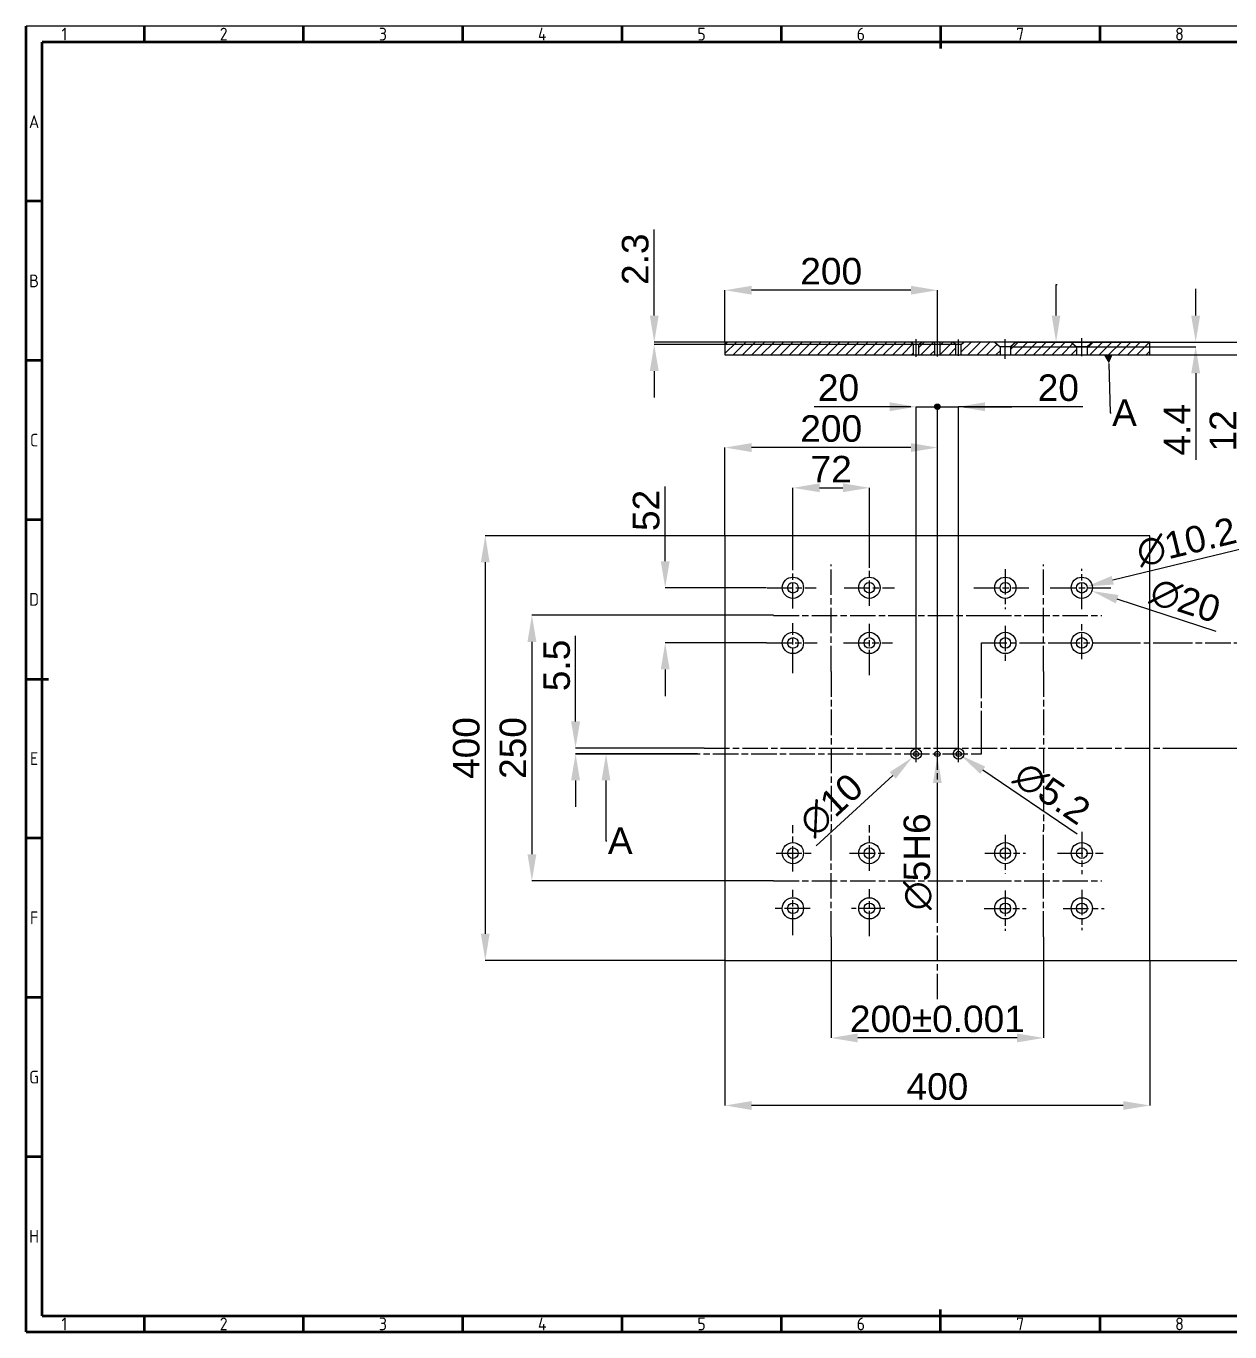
# Model space of a CAD drawing. Header units: millimetres. Extents: x 4633 to 6355, y 330 to 1560.
# Drawn here: x 4633 to 5766, y 330 to 1560 of the extents above; entities that cross this region are included whole.
import ezdxf
from ezdxf import colors
from ezdxf.entities.mleader import LeaderData, LeaderLine
from ezdxf.math import Vec2, Vec3

# ---------------------------------------------------------------- set-up
doc = ezdxf.new("R2010")
doc.units = ezdxf.units.MM
doc.header["$MEASUREMENT"] = 0
doc.linetypes.add('ACAD_ISO02W100', pattern=[15, 12, -3])
doc.linetypes.add('ACAD_ISO08W100', pattern=[36, 24, -3, 6, -3])
doc.layers.get('Defpoints').update_dxf_attribs({"linetype": 'ACAD_ISO02W100'})
doc.layers.add('Crta_05', color=1, linetype='Continuous', lineweight=50)
for name, color, linetype in [('Layer1', 1, 'ACAD_ISO08W100'), ('Layer2', 4, 'Continuous'), ('Layer3', 5, 'Continuous'), ('RAHM2', 1, 'Continuous')]:
    doc.layers.add(name, color=color, linetype=linetype)
doc.styles.add('oznake', font='geniso.shx', dxfattribs={"height": 4})
doc.styles.get("Standard").update_dxf_attribs({"font": 'arial.ttf'})
doc.dimstyles.get("Standard").update_dxf_attribs({"dimscale": 5, "dimtxt": 5, "dimasz": 5, "dimexe": 0, "dimexo": 0, "dimgap": 1, "dimtad": 1, "dimdec": 4, "dimzin": 12, "dimdsep": 46, "dimtxsty": 'Standard', "dimcen": 0.09, "dimadec": 0, "dimazin": 0, "dimtfac": 1, "dimtdec": 4, "dimtofl": 0, "dimtmove": 0, "dimatfit": 3, "dimfxl": 1, "dimtolj": 1, "dimtzin": 0, "dimarcsym": 0})

# ---------------------------------------------------------------- blocks, each defined once
blk = doc.blocks.new('*U2')
for centre, radius in [((-36, 26), 10), ((-36, 26), 5), ((36, 26), 10), ((36, 26), 5), ((-36, -26), 10), ((-36, -26), 5), ((36, -26), 10), ((36, -26), 5)]:
    blk.add_circle(centre, radius)
blk = doc.blocks.new('*U3')
at = {"color": 0, "linetype": 'ByBlock', "lineweight": -2, "transparency": 16777216}
for p in [(0, 0), (200, 0), (0, -250), (200, -250)]:
    blk.add_blockref('*U2', p, dxfattribs=at)
blk = doc.blocks.new('*U4')
at = {"layer": 'Layer1'}
for p, q in [((-0.4, -50.4), (-0.4, 50.4)), ((-54.6, 2.4), (54.6, 2.4))]:
    blk.add_line(p, q, dxfattribs=at)
blk = doc.blocks.new('*U5')
at = {"color": 0, "linetype": 'ByBlock', "lineweight": -2, "transparency": 16777216}
for p in [(0, 0), (200, 0), (0, -250), (200, -250)]:
    blk.add_blockref('*U4', p, dxfattribs=at)
blk = doc.blocks.new('*D6')
at = {"layer": 'Defpoints', "color": 0, "transparency": 16777216}
for p in [(5290.9, 1080), (5065.2, 680), (5290.9, 680)]:
    blk.add_point(p, dxfattribs=at)
at = {"layer": 'Layer2', "color": 0, "lineweight": -2, "transparency": 16777216}
for p, q in [((5234.3, 1080), (5065.2, 1080)), ((5290.6, 1080), (5234.9, 1080)), ((5065.2, 1055), (5065.2, 705)), ((5290.6, 680), (5065.2, 680))]:
    blk.add_line(p, q, dxfattribs=at)
at = {"layer": 'Layer2', "color": 0, "transparency": 16777216}
for points in [[(5061, 1055), (5069.3, 1055), (5065.2, 1080)], [(5061, 705), (5069.3, 705), (5065.2, 680)]]:
    blk.add_solid(points, dxfattribs=at)
at = {"layer": 'Layer2', "color": 0, "transparency": 16777216, "insert": (5047.4, 880), "char_height": 25, "attachment_point": 5, "rotation": 90}
blk.add_mtext('\\A1;400', dxfattribs=at)
blk = doc.blocks.new('*D7')
at = {"layer": 'Defpoints', "color": 0, "transparency": 16777216}
for p in [(5336.6, 1005), (5109.1, 755), (5336.6, 755)]:
    blk.add_point(p, dxfattribs=at)
at = {"layer": 'Layer2', "color": 0, "lineweight": -2, "transparency": 16777216}
for p, q in [((5336.6, 1005), (5109.1, 1005)), ((5109.1, 980), (5109.1, 780)), ((5336.6, 755), (5109.1, 755))]:
    blk.add_line(p, q, dxfattribs=at)
at = {"layer": 'Layer2', "color": 0, "transparency": 16777216}
for points in [[(5104.9, 980), (5113.3, 980), (5109.1, 1005)], [(5104.9, 780), (5113.3, 780), (5109.1, 755)]]:
    blk.add_solid(points, dxfattribs=at)
at = {"layer": 'Layer2', "color": 0, "transparency": 16777216, "insert": (5091.3, 880), "char_height": 25, "attachment_point": 5, "rotation": 90}
blk.add_mtext('\\A1;250', dxfattribs=at)
blk = doc.blocks.new('*D8')
at = {"layer": 'Defpoints', "color": 0, "transparency": 16777216}
for p in [(5290.9, 680), (5690.9, 680), (5290.9, 543.3)]:
    blk.add_point(p, dxfattribs=at)
at = {"layer": 'Layer2', "color": 0, "lineweight": -2, "transparency": 16777216}
for p, q in [((5290.9, 680), (5290.9, 543.3)), ((5690.9, 680), (5690.9, 543.3)), ((5665.9, 543.3), (5315.9, 543.3))]:
    blk.add_line(p, q, dxfattribs=at)
at = {"layer": 'Layer2', "color": 0, "transparency": 16777216}
for points in [[(5315.9, 547.4), (5315.9, 539.1), (5290.9, 543.3)], [(5665.9, 547.4), (5665.9, 539.1), (5690.9, 543.3)]]:
    blk.add_solid(points, dxfattribs=at)
at = {"layer": 'Layer2', "color": 0, "transparency": 16777216, "insert": (5490.9, 561), "char_height": 25, "attachment_point": 5}
blk.add_mtext('\\A1;400', dxfattribs=at)
blk = doc.blocks.new('*D9')
at = {"layer": 'Defpoints', "color": 0, "transparency": 16777216}
for p in [(5390.9, 702.2), (5590.9, 702.2), (5390.9, 606.9)]:
    blk.add_point(p, dxfattribs=at)
at = {"layer": 'Layer2', "color": 0, "lineweight": -2, "transparency": 16777216}
for p, q in [((5390.9, 702.2), (5390.9, 606.9)), ((5590.9, 702.2), (5590.9, 606.9)), ((5565.9, 606.9), (5415.9, 606.9))]:
    blk.add_line(p, q, dxfattribs=at)
at = {"layer": 'Layer2', "color": 0, "transparency": 16777216}
for points in [[(5415.9, 611.1), (5415.9, 602.7), (5390.9, 606.9)], [(5565.9, 611.1), (5565.9, 602.7), (5590.9, 606.9)]]:
    blk.add_solid(points, dxfattribs=at)
at = {"layer": 'Layer2', "color": 0, "transparency": 16777216, "insert": (5490.9, 624.7), "char_height": 25, "attachment_point": 5}
blk.add_mtext('\\A1;200%%P0.001', dxfattribs=at)
blk = doc.blocks.new('*D10')
at = {"layer": 'Defpoints', "color": 0, "transparency": 16777216}
for p in [(5426.9, 1125.1), (5354.9, 1053.4), (5426.9, 1053.8)]:
    blk.add_point(p, dxfattribs=at)
at = {"layer": 'Layer2', "color": 0, "lineweight": -2, "transparency": 16777216}
for p, q in [((5354.9, 1053.4), (5354.9, 1125.1)), ((5379.9, 1125.1), (5401.9, 1125.1)), ((5426.9, 1053.8), (5426.9, 1125.1))]:
    blk.add_line(p, q, dxfattribs=at)
at = {"layer": 'Layer2', "color": 0, "transparency": 16777216}
for points in [[(5379.9, 1129.3), (5379.9, 1121), (5354.9, 1125.1)], [(5401.9, 1129.3), (5401.9, 1121), (5426.9, 1125.1)]]:
    blk.add_solid(points, dxfattribs=at)
at = {"layer": 'Layer2', "color": 0, "transparency": 16777216, "insert": (5390.9, 1142.7), "char_height": 25, "attachment_point": 5}
blk.add_mtext('\\A1;72', dxfattribs=at)
blk = doc.blocks.new('*D11')
at = {"layer": 'Defpoints', "color": 0, "transparency": 16777216}
for p in [(5234.6, 1031), (5330, 1031), (5330, 979)]:
    blk.add_point(p, dxfattribs=at)
at = {"layer": 'Layer2', "color": 0, "lineweight": -2, "transparency": 16777216}
for p, q in [((5234.6, 1056), (5234.6, 1126.5)), ((5330, 1031), (5234.6, 1031)), ((5330, 979), (5234.6, 979)), ((5234.6, 954), (5234.6, 929))]:
    blk.add_line(p, q, dxfattribs=at)
at = {"layer": 'Layer2', "color": 0, "transparency": 16777216}
for points in [[(5230.4, 1056), (5238.8, 1056), (5234.6, 1031)], [(5230.4, 954), (5238.8, 954), (5234.6, 979)]]:
    blk.add_solid(points, dxfattribs=at)
at = {"layer": 'Layer2', "color": 0, "transparency": 16777216, "insert": (5216.8, 1103.8), "char_height": 25, "attachment_point": 5, "rotation": 90}
blk.add_mtext('\\A1;52', dxfattribs=at)
blk = doc.blocks.new('*D12')
at = {"layer": 'Defpoints', "color": 0, "transparency": 16777216}
for p in [(5690.9, 1262.4), (5690.9, 1250.4), (5777.3, 1250.4)]:
    blk.add_point(p, dxfattribs=at)
at = {"layer": 'Layer2', "color": 0, "lineweight": -2, "transparency": 16777216}
for p, q in [((5777.3, 1287.4), (5777.3, 1312.4)), ((5690.9, 1262.4), (5777.3, 1262.4)), ((5690.9, 1250.4), (5777.3, 1250.4)), ((5777.3, 1225.4), (5777.3, 1157.2))]:
    blk.add_line(p, q, dxfattribs=at)
at = {"layer": 'Layer2', "color": 0, "transparency": 16777216}
for points in [[(5773.1, 1287.4), (5781.5, 1287.4), (5777.3, 1262.4)], [(5773.1, 1225.4), (5781.5, 1225.4), (5777.3, 1250.4)]]:
    blk.add_solid(points, dxfattribs=at)
at = {"layer": 'Layer2', "color": 0, "transparency": 16777216, "insert": (5759.8, 1178.8), "char_height": 25, "attachment_point": 5, "rotation": 90}
blk.add_mtext('\\A1;12', dxfattribs=at)
blk = doc.blocks.new('*D13')
at = {"layer": 'Defpoints', "color": 0, "transparency": 16777216}
for p in [(5224.3, 1260.1), (5505.9, 1262.4), (5508.4, 1260.1)]:
    blk.add_point(p, dxfattribs=at)
at = {"layer": 'Layer2', "color": 0, "lineweight": -2, "transparency": 16777216}
for p, q in [((5224.3, 1287.4), (5224.3, 1368.4)), ((5505.9, 1262.4), (5224.3, 1262.4)), ((5508.4, 1260.1), (5224.3, 1260.1)), ((5224.3, 1235.1), (5224.3, 1210.1))]:
    blk.add_line(p, q, dxfattribs=at)
at = {"layer": 'Layer2', "color": 0, "transparency": 16777216}
for points in [[(5220.1, 1287.4), (5228.5, 1287.4), (5224.3, 1262.4)], [(5220.1, 1235.1), (5228.5, 1235.1), (5224.3, 1260.1)]]:
    blk.add_solid(points, dxfattribs=at)
at = {"layer": 'Layer2', "color": 0, "transparency": 16777216, "insert": (5206.5, 1340.4), "char_height": 25, "attachment_point": 5, "rotation": 90}
blk.add_mtext('\\A1;2.3', dxfattribs=at)
blk = doc.blocks.new('*D14')
at = {"layer": 'Defpoints', "color": 0, "transparency": 16777216}
for p in [(5617.4, 1034.1), (5636.4, 1027.9)]:
    blk.add_point(p, dxfattribs=at)
at = {"layer": 'Layer2', "color": 0, "lineweight": -2, "transparency": 16777216}
for p, q in [((5626.4, 1031), (5627.3, 1031)), ((5626.9, 1030.5), (5626.9, 1031.4)), ((5753.3, 989.8), (5660.2, 1020.1))]:
    blk.add_line(p, q, dxfattribs=at)
at = {"layer": 'Layer2', "color": 0, "transparency": 16777216}
blk.add_solid([(5661.4, 1024.1), (5658.9, 1016.2), (5636.4, 1027.9)], dxfattribs=at)
at = {"layer": 'Layer2', "color": 0, "transparency": 16777216, "insert": (5724.3, 1018.7), "char_height": 25, "attachment_point": 5, "rotation": 341.9543}
blk.add_mtext('\\A1;∅20', dxfattribs=at)
blk = doc.blocks.new('*D15')
at = {"layer": 'Defpoints', "color": 0, "transparency": 16777216}
for p in [(5622, 1029.8), (5631.7, 1032.2)]:
    blk.add_point(p, dxfattribs=at)
at = {"layer": 'Layer2', "color": 0, "lineweight": -2, "transparency": 16777216}
for p, q in [((5779.3, 1067.9), (5656, 1038)), ((5626.4, 1031), (5627.3, 1031)), ((5626.9, 1030.5), (5626.9, 1031.4))]:
    blk.add_line(p, q, dxfattribs=at)
at = {"layer": 'Layer2', "color": 0, "transparency": 16777216}
blk.add_solid([(5655, 1042.1), (5657, 1034), (5631.7, 1032.2)], dxfattribs=at)
at = {"layer": 'Layer2', "color": 0, "transparency": 16777216, "insert": (5725.5, 1073.9), "char_height": 25, "attachment_point": 5, "rotation": 13.6162}
blk.add_mtext('\\A1;∅10.2', dxfattribs=at)
blk = doc.blocks.new('*D16')
at = {"layer": 'Defpoints', "color": 0, "transparency": 16777216}
for p in [(5508.8, 875.9), (5512.9, 873.1)]:
    blk.add_point(p, dxfattribs=at)
at = {"layer": 'Layer2', "color": 0, "lineweight": -2, "transparency": 16777216}
for p, q in [((5510.4, 874.5), (5511.3, 874.5)), ((5510.9, 874), (5510.9, 874.9)), ((5622.6, 798.8), (5533.6, 859.1))]:
    blk.add_line(p, q, dxfattribs=at)
at = {"layer": 'Layer2', "color": 0, "transparency": 16777216}
blk.add_solid([(5536, 862.5), (5531.3, 855.6), (5512.9, 873.1)], dxfattribs=at)
at = {"layer": 'Layer2', "color": 0, "transparency": 16777216, "insert": (5598.8, 837.2), "char_height": 25, "attachment_point": 5, "rotation": 325.9138}
blk.add_mtext('\\A1;∅5.2', dxfattribs=at)
blk = doc.blocks.new('*D17')
at = {"layer": 'Defpoints', "color": 0, "transparency": 16777216}
for p in [(5474.6, 877.9), (5467.2, 871.1)]:
    blk.add_point(p, dxfattribs=at)
at = {"layer": 'Layer2', "color": 0, "lineweight": -2, "transparency": 16777216}
for p, q in [((5470.4, 874.5), (5471.3, 874.5)), ((5470.9, 874), (5470.9, 874.9)), ((5376.6, 788), (5448.8, 854.2))]:
    blk.add_line(p, q, dxfattribs=at)
at = {"layer": 'Layer2', "color": 0, "transparency": 16777216}
blk.add_solid([(5446, 857.3), (5451.6, 851.1), (5467.2, 871.1)], dxfattribs=at)
at = {"layer": 'Layer2', "color": 0, "transparency": 16777216, "insert": (5391, 826.2), "char_height": 25, "attachment_point": 5, "rotation": 42.5412}
blk.add_mtext('\\A1;∅10', dxfattribs=at)
blk = doc.blocks.new('*D18')
at = {"layer": 'Defpoints', "color": 0, "transparency": 16777216}
for p in [(5490.9, 877), (5490.9, 872)]:
    blk.add_point(p, dxfattribs=at)
at = {"layer": 'Layer2', "color": 0, "lineweight": -2, "transparency": 16777216}
for p, q in [((5490.4, 874.5), (5491.3, 874.5)), ((5490.9, 874), (5490.9, 874.9)), ((5490.9, 723.8), (5490.9, 847))]:
    blk.add_line(p, q, dxfattribs=at)
at = {"layer": 'Layer2', "color": 0, "transparency": 16777216}
blk.add_solid([(5486.7, 847), (5495, 847), (5490.9, 872)], dxfattribs=at)
at = {"layer": 'Layer2', "color": 0, "transparency": 16777216, "insert": (5472.4, 772.9), "char_height": 25, "attachment_point": 5, "rotation": 90}
blk.add_mtext('\\A1;∅5H6', dxfattribs=at)
blk = doc.blocks.new('*D19')
at = {"layer": 'Defpoints', "color": 0, "transparency": 16777216}
for p in [(5290.9, 1311.2), (5290.9, 1262.4), (5490.9, 1266.2)]:
    blk.add_point(p, dxfattribs=at)
at = {"layer": 'Layer2', "color": 0, "lineweight": -2, "transparency": 16777216}
for p, q in [((5290.9, 1262.4), (5290.9, 1311.2)), ((5465.9, 1311.2), (5315.9, 1311.2)), ((5490.9, 1266.2), (5490.9, 1311.2))]:
    blk.add_line(p, q, dxfattribs=at)
at = {"layer": 'Layer2', "color": 0, "transparency": 16777216}
for points in [[(5315.9, 1315.4), (5315.9, 1307.1), (5290.9, 1311.2)], [(5465.9, 1315.4), (5465.9, 1307.1), (5490.9, 1311.2)]]:
    blk.add_solid(points, dxfattribs=at)
at = {"layer": 'Layer2', "color": 0, "transparency": 16777216, "insert": (5390.9, 1329), "char_height": 25, "attachment_point": 5}
blk.add_mtext('\\A1;200', dxfattribs=at)
blk = doc.blocks.new('*D20')
at = {"layer": 'Defpoints', "color": 0, "transparency": 16777216}
for p in [(5707.2, 880), (5690.9, 680), (5808.1, 680)]:
    blk.add_point(p, dxfattribs=at)
at = {"layer": 'Layer2', "color": 0, "lineweight": -2, "transparency": 16777216}
for p, q in [((5707.2, 880), (5808.1, 880)), ((5808.1, 855), (5808.1, 705)), ((5690.9, 680), (5808.1, 680))]:
    blk.add_line(p, q, dxfattribs=at)
at = {"layer": 'Layer2', "color": 0, "transparency": 16777216}
for points in [[(5803.9, 855), (5812.3, 855), (5808.1, 880)], [(5803.9, 705), (5812.3, 705), (5808.1, 680)]]:
    blk.add_solid(points, dxfattribs=at)
at = {"layer": 'Layer2', "color": 0, "transparency": 16777216, "insert": (5790.3, 780), "char_height": 25, "attachment_point": 5, "rotation": 90}
blk.add_mtext('\\A1;200', dxfattribs=at)
blk = doc.blocks.new('*D21')
at = {"layer": 'Defpoints', "color": 0, "transparency": 16777216}
for p in [(5559.9, 1258), (5564.9, 1262.4), (5734.1, 1262.4)]:
    blk.add_point(p, dxfattribs=at)
at = {"layer": 'Layer2', "color": 0, "lineweight": -2, "transparency": 16777216}
for p, q in [((5734.1, 1287.4), (5734.1, 1312.4)), ((5559.9, 1258), (5734.1, 1258)), ((5564.9, 1262.4), (5734.1, 1262.4)), ((5734.1, 1233), (5734.1, 1151.6))]:
    blk.add_line(p, q, dxfattribs=at)
at = {"layer": 'Layer2', "color": 0, "transparency": 16777216}
for points in [[(5729.9, 1287.4), (5738.3, 1287.4), (5734.1, 1262.4)], [(5729.9, 1233), (5738.3, 1233), (5734.1, 1258)]]:
    blk.add_solid(points, dxfattribs=at)
at = {"layer": 'Layer2', "color": 0, "transparency": 16777216, "insert": (5716.6, 1179.8), "char_height": 25, "attachment_point": 5, "rotation": 90}
blk.add_mtext('\\A1;4.4', dxfattribs=at)
blk = doc.blocks.new('*D31')
at = {"layer": 'Defpoints', "color": 0, "transparency": 16777216}
for p in [(5290.9, 1163), (5290.9, 1080), (5490.9, 1080)]:
    blk.add_point(p, dxfattribs=at)
at = {"layer": 'Layer2', "color": 0, "lineweight": -2, "transparency": 16777216}
for p, q in [((5290.9, 1080), (5290.9, 1163)), ((5465.9, 1163), (5315.9, 1163)), ((5490.9, 1080), (5490.9, 1163))]:
    blk.add_line(p, q, dxfattribs=at)
at = {"layer": 'Layer2', "color": 0, "transparency": 16777216}
for points in [[(5315.9, 1167.2), (5315.9, 1158.8), (5290.9, 1163)], [(5465.9, 1167.2), (5465.9, 1158.8), (5490.9, 1163)]]:
    blk.add_solid(points, dxfattribs=at)
at = {"layer": 'Layer2', "color": 0, "transparency": 16777216, "insert": (5390.9, 1180.8), "char_height": 25, "attachment_point": 5}
blk.add_mtext('\\A1;200', dxfattribs=at)
blk = doc.blocks.new('*D32')
at = {"layer": 'Defpoints', "color": 0, "transparency": 16777216}
for p in [(5150.2, 880), (5265, 874.5), (5271.3, 880)]:
    blk.add_point(p, dxfattribs=at)
at = {"layer": 'Layer2', "color": 0, "lineweight": -2, "transparency": 16777216}
for p, q in [((5150.2, 905), (5150.2, 985.7)), ((5271.3, 880), (5150.2, 880)), ((5265, 874.5), (5150.2, 874.5)), ((5150.2, 849.5), (5150.2, 824.5))]:
    blk.add_line(p, q, dxfattribs=at)
at = {"layer": 'Layer2', "color": 0, "transparency": 16777216}
for points in [[(5146, 905), (5154.4, 905), (5150.2, 880)], [(5146, 849.5), (5154.4, 849.5), (5150.2, 874.5)]]:
    blk.add_solid(points, dxfattribs=at)
at = {"layer": 'Layer2', "color": 0, "transparency": 16777216, "insert": (5132.5, 957.8), "char_height": 25, "attachment_point": 5, "rotation": 90}
blk.add_mtext('\\A1;5.5', dxfattribs=at)

msp = doc.modelspace()

# ---------------------------------------------------------------- hatches: boundary and pattern name
at = {"layer": 'Layer3'}
h = msp.add_hatch(dxfattribs=at)
h.set_pattern_fill('ANSI31', color=256, scale=50)
h.set_pattern_definition([(45, (319.204, 1388.7346), (-4.4194174, 4.4194174), [])])
h.paths.add_polyline_path([(5456.87321, 1250.41893), (5468.37321, 1250.41893), (5468.37321, 1254.41893), (5468.37321, 1260.11893), (5465.87321, 1262.41893), (5290.87321, 1262.41893), (5290.87321, 1250.41893)])
h.paths.add_polyline_path([(5488.37321, 1250.41893), (5488.37321, 1262.41893), (5475.87321, 1262.41893), (5473.37321, 1261.03893), (5473.37321, 1250.41893)])
h.paths.add_polyline_path([(5508.37321, 1250.41893), (5508.37321, 1261.03893), (5505.87321, 1262.41893), (5493.37321, 1262.41893), (5493.37321, 1250.41893)])
h.paths.add_polyline_path([(5515.87321, 1262.41893), (5513.37321, 1261.03893), (5513.37321, 1254.41893), (5513.37321, 1250.41893), (5524.87321, 1250.41893), (5549.87321, 1250.41893), (5549.87321, 1258.01893), (5544.87321, 1262.41893)])
h.paths.add_polyline_path([(5621.87321, 1250.41893), (5621.87321, 1258.01893), (5616.87321, 1262.41893), (5564.87321, 1262.41893), (5559.87321, 1258.01893), (5559.87321, 1250.41893)])
h.paths.add_polyline_path([(5690.87321, 1250.41893), (5690.87321, 1262.41893), (5636.87321, 1262.41893), (5631.87321, 1258.01893), (5631.87321, 1250.41893)])
h = msp.add_hatch(dxfattribs=at)
h.set_pattern_fill('ANSI31', color=256)
h.set_pattern_definition([(45, (319.20388, 1373.38328), (-0.0883883476, 0.0883883476), [])])
h.paths.add_polyline_path([(5489.36762, 1201.47357), (5490.87321, 1201.47357), (5492.3788, 1201.47357, 1)], flags=17)
h.paths.add_polyline_path([(5493.39888, 1201.47357), (5492.3788, 1201.47357, -0.4142135624), (5490.87321, 1199.96797), (5490.87321, 1198.94789, 0.4142135624)])
h.paths.add_polyline_path([(5490.87321, 1199.96797, -0.4142135624), (5489.36762, 1201.47357), (5488.34754, 1201.47357, 0.4142135624), (5490.87321, 1198.94789)])
h.paths.add_polyline_path([(5488.34754, 1201.47357), (5489.36762, 1201.47357, -1), (5492.3788, 1201.47357), (5493.39888, 1201.47357, 1)])
h.paths.add_polyline_path([(5492.3788, 1201.47357), (5490.87321, 1201.47357), (5490.87321, 1199.96797, 0.4142135624)], flags=17)
h.paths.add_polyline_path([(5490.87321, 1201.47357), (5489.36762, 1201.47357, 0.4142135624), (5490.87321, 1199.96797)], flags=17)

# ---------------------------------------------------------------- linework, layer by layer
for p, q in [((5690.87321, 1262.41893), (5290.87321, 1262.41893)), ((5290.87321, 1262.41893), (5290.87321, 1250.41893)), ((5468.37321, 1260.11893), (5465.87321, 1262.41893)), ((5468.37321, 1250.41893), (5468.37321, 1260.11893)), ((5473.37321, 1260.11893), (5468.37321, 1260.11893)), ((5473.37321, 1260.11893), (5475.87321, 1262.41893)), ((5473.37321, 1250.41893), (5473.37321, 1260.11893)), ((5488.37321, 1250.41893), (5488.37321, 1262.41893)), ((5493.37321, 1250.41893), (5493.37321, 1262.41893)), ((5508.37321, 1260.11893), (5505.87321, 1262.41893)), ((5508.37321, 1250.41893), (5508.37321, 1260.11893)), ((5513.37321, 1260.11893), (5508.37321, 1260.11893)), ((5513.37321, 1260.11893), (5515.87321, 1262.41893)), ((5513.37321, 1250.41893), (5513.37321, 1260.11893)), ((5544.87321, 1262.41893), (5549.87321, 1258.01893)), ((5549.87321, 1258.01893), (5549.87321, 1250.41893)), ((5559.87321, 1258.01893), (5549.87321, 1258.01893)), ((5564.87321, 1262.41893), (5559.87321, 1258.01893)), ((5559.87321, 1258.01893), (5559.87321, 1250.41893)), ((5616.87321, 1262.41893), (5621.87321, 1258.01893)), ((5631.87321, 1258.01893), (5621.87321, 1258.01893)), ((5621.87321, 1258.01893), (5621.87321, 1250.41893)), ((5636.87321, 1262.41893), (5631.87321, 1258.01893)), ((5631.87321, 1258.01893), (5631.87321, 1250.41893)), ((5690.87321, 1250.41893), (5690.87321, 1262.41893)), ((5290.87321, 1250.41893), (5690.87321, 1250.41893)), ((5532.32364, 951.1988), (5532.32364, 978.97898)), ((5532.32364, 978.97898), (5547.33059, 978.97898)), ((5532.32364, 874.47898), (5532.32364, 890.98032)), ((5150.21496, 874.47898), (5264.97729, 874.47898)), ((5523.13443, 874.47898), (5532.32364, 874.47898))]:
    msp.add_line(p, q)
at = {"linetype": 'ByBlock', "lineweight": -2}
msp.add_line((5650.71345, 1250.41893), (5651.71345, 1250.41893), dxfattribs=at)
msp.add_lwpolyline([(5290.87321, 679.97898), (5690.87321, 679.97898), (5690.87321, 1079.97898), (5290.87321, 1079.97898)], close=True)
for centre, radius in [((5470.87321, 874.47898), 5), ((5470.87321, 874.47898), 2.5), ((5490.87321, 874.47898), 2.5), ((5510.87321, 874.47898), 5), ((5510.87321, 874.47898), 2.5)]:
    msp.add_circle(centre, radius)
at = {"layer": 'Crta_05'}
for p, q in [((4632.8439, 330.01815), (4632.8439, 1560.01815)), ((4743.8439, 1560.01815), (4743.8439, 1545.01815)), ((4893.8439, 1560.01815), (4893.8439, 1545.01815)), ((5043.8439, 1560.01815), (5043.8439, 1545.01815)), ((5193.8439, 1560.01815), (5193.8439, 1545.01815)), ((5343.8439, 1560.01815), (5343.8439, 1545.01815)), ((5493.8439, 1560.01815), (5493.8439, 1539.01815)), ((5643.8439, 1560.01815), (5643.8439, 1545.01815)), ((4647.8439, 345.01815), (4647.8439, 1545.01815)), ((6339.8439, 1545.01815), (4647.8439, 1545.01815)), ((4647.8439, 1395.01815), (4632.8439, 1395.01815)), ((4647.8439, 1245.01815), (4632.8439, 1245.01815)), ((4647.8439, 1095.01815), (4632.8439, 1095.01815)), ((4632.8439, 945.01815), (4653.8439, 945.01815)), ((4647.8439, 795.01815), (4632.8439, 795.01815)), ((4647.8439, 645.01815), (4632.8439, 645.01815)), ((4647.8439, 495.01815), (4632.8439, 495.01815)), ((4647.8439, 345.01815), (6339.8439, 345.01815)), ((4743.8439, 345.01815), (4743.8439, 330.01815)), ((4893.8439, 345.01815), (4893.8439, 330.01815)), ((5043.8439, 345.01815), (5043.8439, 330.01815)), ((5193.8439, 345.01815), (5193.8439, 330.01815)), ((5343.8439, 345.01815), (5343.8439, 330.01815)), ((5493.8439, 330.01815), (5493.8439, 351.01815)), ((5643.8439, 345.01815), (5643.8439, 330.01815)), ((4632.8439, 330.01815), (6354.8439, 330.01815))]:
    msp.add_line(p, q, dxfattribs=at)
at = {"layer": 'Layer1'}
for p, q in [((5470.87321, 1248.61033), (5470.87321, 1265.19961)), ((5490.87321, 1248.80942), (5490.87321, 1266.21541)), ((5510.87321, 1249.30711), (5510.87321, 1264.95645)), ((5554.87321, 1246.48849), (5554.87321, 1265.21277)), ((5626.87321, 1249.06969), (5626.87321, 1266.05148)), ((5490.87321, 643.32153), (5490.87321, 1102.26245)), ((5354.87321, 1011.5175), (5354.87321, 1053.41625)), ((5426.87321, 1013.84055), (5426.87321, 1053.76869)), ((5554.87321, 1048.45872), (5554.87321, 1010.89947)), ((5626.87321, 1010.89947), (5626.87321, 1048.9032)), ((5330.55347, 1030.97898), (5376.71946, 1030.97898)), ((5403.18043, 1030.97898), (5450.47232, 1030.97898)), ((5525.35131, 1030.97898), (5577.14724, 1030.97898)), ((5596.99297, 1030.97898), (5654.27814, 1030.97898)), ((5354.87321, 950.46982), (5354.87321, 997.59174)), ((5426.87321, 948.60105), (5426.87321, 996.96141)), ((5445.90468, 1004.97898), (5536.60556, 1004.97898)), ((5626.87321, 963.78378), (5626.87321, 998.23158)), ((5554.87321, 995.12018), (5554.87321, 960.89462)), ((5329.99052, 978.97898), (5377.84547, 978.97898)), ((5402.61737, 978.97898), (5448.78336, 978.97898)), ((5532.32364, 978.97898), (5601.49696, 978.97898)), ((5601.49696, 978.97898), (5658.21912, 978.97898)), ((5658.21912, 978.97898), (5707.08187, 978.97898)), ((5707.08187, 978.97898), (5794.23385, 978.97898)), ((5390.87321, 952.23883), (5390.87321, 802.93894)), ((5532.32364, 890.98032), (5532.32364, 951.1988)), ((5590.87321, 952.23883), (5590.87321, 802.93894)), ((5207.59612, 874.47898), (5532.32364, 874.47898)), ((5271.28148, 879.97898), (5707.15595, 879.97898)), ((5470.87321, 866.61173), (5470.87321, 882.71013)), ((5490.87321, 866.61173), (5490.87321, 882.71013)), ((5510.87321, 866.61173), (5510.87321, 882.71013)), ((5354.87321, 763.69023), (5354.87321, 807.42537)), ((5426.87321, 764.39896), (5426.87321, 807.42537)), ((5626.87321, 801.05723), (5626.87321, 761.28294)), ((5554.87321, 798.15238), (5554.87321, 761.72981)), ((5339.15795, 780.97898), (5375.07878, 780.97898)), ((5408.09903, 780.97898), (5442.45797, 780.97898)), ((5535.64729, 780.97898), (5573.74686, 780.97898)), ((5603.93209, 780.97898), (5647.08574, 780.97898)), ((5445.90468, 754.97898), (5536.60556, 754.97898)), ((5354.87321, 703.79976), (5354.87321, 746.3255)), ((5426.87321, 702.73659), (5426.87321, 747.03428)), ((5554.87321, 745.64137), (5554.87321, 707.87813)), ((5626.87321, 746.53516), (5626.87321, 708.54846)), ((5371.06279, 728.97898), (5337.81937, 728.97898)), ((5441.56562, 728.97898), (5409.88396, 728.97898)), ((5535.0651, 728.97898), (5574.64128, 728.97898)), ((5609.29841, 728.97898), (5647.98017, 728.97898))]:
    msp.add_line(p, q, dxfattribs=at)
at = {"layer": 'Layer2'}
for p, q in [((5445.87321, 1201.47357), (5374.72041, 1201.47357)), ((5465.87321, 1201.47357), (5440.87321, 1201.47357)), ((5470.87321, 882.71013), (5470.87321, 1201.47357)), ((5470.87321, 1201.47357), (5490.87321, 1201.47357)), ((5490.87321, 882.71013), (5490.87321, 1201.47357)), ((5490.87321, 1201.47357), (5510.87321, 1201.47357)), ((5490.87321, 882.71013), (5490.87321, 1201.47357)), ((5510.87321, 882.71013), (5510.87321, 1201.47357)), ((5627.83984, 1201.47357), (5510.87321, 1201.47357)), ((5515.87321, 1201.47357), (5540.87321, 1201.47357)), ((5535.87321, 1201.47357), (5560.87321, 1201.47357))]:
    msp.add_line(p, q, dxfattribs=at)
at = {"layer": 'Layer2', "linetype": 'ByBlock', "lineweight": -2}
msp.add_line((5653.45034, 1195.81169), (5654.45034, 1195.81169), dxfattribs=at)
msp.add_lwpolyline([(5652.39314, 1242.26258), (5653.45034, 1195.81169), (5653.45034, 1195.81169)], dxfattribs=at)
at = {"layer": 'Layer2'}
for radius in [2.52567, 1.50559]:
    msp.add_circle((5490.87321, 1201.47357), radius, dxfattribs=at)
for points in [[(5655.88011, 1250.41893), (5652.39314, 1242.26258), (5647.54678, 1250.41893)], [(5445.87321, 1205.64023), (5445.87321, 1197.3069), (5470.87321, 1201.47357)], [(5535.87321, 1205.64023), (5535.87321, 1197.3069), (5510.87321, 1201.47357)]]:
    msp.add_solid(points, dxfattribs=at)
at = {"layer": 'RAHM2'}
msp.add_line((6354.8439, 1560.01815), (4632.8439, 1560.01815), dxfattribs=at)

# ---------------------------------------------------------------- block references
for name, p in [('*U5', (5391.25512, 1002.58888)), ('*U3', (5390.87321, 1004.97898))]:
    msp.add_blockref(name, p)

# ---------------------------------------------------------------- texts
at = {"layer": 'Layer2', "char_height": 25}
for s, insert, attachment_point in [('\\A1;20', (5397.79681, 1219.23789), 5), ('\\A1;20', (5604.76344, 1219.23789), 5), ('A', (5655.45034, 1208.31169), 1)]:
    msp.add_mtext(s, dxfattribs=dict(at, insert=insert, attachment_point=attachment_point))
at = {"layer": 'RAHM2', "char_height": 12, "attachment_point": 5, "style": 'oznake'}
for s, width, insert in [('1', 49.1380701, (4668.8439, 1552.51815)), ('2', 49.1380701, (4818.8439, 1552.51815)), ('3', 49.1380701, (4968.8439, 1552.51815)), ('4', 49.1380701, (5118.8439, 1552.51815)), ('5', 49.1380701, (5268.8439, 1552.51815)), ('6', 49.1380701, (5418.8439, 1552.51815)), ('7', 49.1380701, (5568.8439, 1552.51815)), ('8', 49.1380701, (5718.8439, 1552.51815)), ('A', 27.069035, (4640.3439, 1470.01815)), ('B', 27.069035, (4640.3439, 1320.01815)), ('C', 27.069035, (4640.3439, 1170.01815)), ('D', 27.069035, (4640.3439, 1020.01815)), ('E', 27.069035, (4640.3439, 870.01815)), ('F', 27.069035, (4640.3439, 720.01815)), ('G', 27.069035, (4640.3439, 570.01815)), ('H', 27.069035, (4640.3439, 420.01815)), ('1', 49.1380701, (4668.8439, 337.51815)), ('2', 49.1380701, (4818.8439, 337.51815)), ('3', 49.1380701, (4968.8439, 337.51815)), ('4', 49.1380701, (5118.8439, 337.51815)), ('5', 49.1380701, (5268.8439, 337.51815)), ('6', 49.1380701, (5418.8439, 337.51815)), ('7', 49.1380701, (5568.8439, 337.51815)), ('8', 49.1380701, (5718.8439, 337.51815))]:
    msp.add_mtext_dynamic_manual_height_columns(s, width=width, gutter_width=12.5, heights=[0], dxfattribs=dict(at, insert=insert))

# ---------------------------------------------------------------- dimensions: what is measured, and where the dimension line sits
at = {"layer": 'Layer2'}
for base, p1, p2, picture, middle in [((5224.30944, 1260.11893), (5505.87321, 1262.41893), (5508.37321, 1260.11893), '*D13', (5224.30944, 1340.38959)), ((5734.08867, 1262.41893), (5559.87321, 1258.01893), (5564.87321, 1262.41893), '*D21', (5734.08867, 1179.80951)), ((5234.58486, 1030.97898), (5329.99052, 978.97898), (5329.99052, 1030.97898), '*D11', (5234.58486, 1103.75695)), ((5065.15063, 679.97898), (5290.87321, 1079.97898), (5290.87321, 679.97898), '*D6', (5065.15063, 879.97898)), ((5109.08772, 754.97898), (5336.60556, 1004.97898), (5336.60556, 754.97898), '*D7', (5109.08772, 879.97898))]:
    dim = msp.add_linear_dim(base=base, p1=p1, p2=p2, angle=90, dimstyle='Standard', dxfattribs=at)
    dim.commit()
    dim.dimension.update_dxf_attribs({"geometry": picture, "text_midpoint": middle, "dimtype": 160})
for base, p1, p2, picture, middle in [((5290.87321, 1311.21975), (5490.87321, 1266.21541), (5290.87321, 1262.41893), '*D19', (5390.87321, 1328.98408)), ((5290.87321, 1163.00163), (5490.87321, 1079.97898), (5290.87321, 1079.97898), '*D31', (5390.87321, 1180.76596)), ((5426.87321, 1125.13546), (5354.87321, 1053.41625), (5426.87321, 1053.76869), '*D10', (5390.87321, 1142.68661))]:
    dim = msp.add_linear_dim(base=base, p1=p1, p2=p2, dimstyle='Standard', dxfattribs=at)
    dim.commit()
    dim.dimension.update_dxf_attribs({"geometry": picture, "text_midpoint": middle})
for base, p1, p2, picture, middle in [((5777.30413, 1250.41893), (5690.87321, 1262.41893), (5690.87321, 1250.41893), '*D12', (5759.75297, 1178.81763)), ((5150.21496, 879.97898), (5264.97729, 874.47898), (5271.28148, 879.97898), '*D32', (5132.50179, 957.83027)), ((5808.10322, 679.97898), (5707.15595, 879.97898), (5690.87321, 679.97898), '*D20', (5790.33889, 779.97898))]:
    dim = msp.add_linear_dim(base=base, p1=p1, p2=p2, angle=90, dimstyle='Standard', dxfattribs=at)
    dim.commit()
    dim.dimension.update_dxf_attribs({"geometry": picture, "text_midpoint": middle})
for p1, p2, text, picture, middle in [((5622.01374, 1029.80189), (5631.73268, 1032.15606), '<>.2', '*D15', (5725.49037, 1073.86398)), ((5490.87321, 876.97898), (5490.87321, 871.97898), '<>H6', '*D18', (5472.4097, 772.87086)), ((5508.80272, 875.88008), (5512.9437, 873.07788), '<>.2', '*D16', (5598.84723, 837.24059))]:
    dim = msp.add_diameter_dim_2p(p1=p1, p2=p2, text=text, dimstyle='Standard', dxfattribs=at)
    dim.commit()
    dim.dimension.update_dxf_attribs({"geometry": picture, "text_midpoint": middle})
for p1, p2, picture, middle in [((5617.36511, 1034.07673), (5636.3813, 1027.88122), '*D14', (5724.31086, 1018.65232)), ((5474.55716, 877.85958), (5467.18925, 871.09838), '*D17', (5391.00041, 826.2426))]:
    dim = msp.add_diameter_dim_2p(p1=p1, p2=p2, dimstyle='Standard', dxfattribs=at)
    dim.commit()
    dim.dimension.update_dxf_attribs({"geometry": picture, "text_midpoint": middle})
dim = msp.add_linear_dim(base=(5390.87321, 606.89993), p1=(5590.87321, 702.23883), p2=(5390.87321, 702.23883), text='<>%%P0.001', dimstyle='Standard', dxfattribs=at)
dim.commit()
dim.dimension.update_dxf_attribs({"geometry": '*D9', "text_midpoint": (5490.87321, 606.89993), "dimtype": 160})
dim = msp.add_linear_dim(base=(5290.87321, 543.27828), p1=(5690.87321, 679.97898), p2=(5290.87321, 679.97898), dimstyle='Standard', dxfattribs=at)
dim.commit()
dim.dimension.update_dxf_attribs({"geometry": '*D8', "text_midpoint": (5490.87321, 543.27828), "dimtype": 160})

# ---------------------------------------------------------------- leaders
ml = msp.add_multileader_mtext('Standard', dxfattribs=at)
ml.set_content('', color=256)
ml.set_leader_properties()
ml.build(insert=Vec2(0, 0))
ml.multileader.update_dxf_attribs({"dogleg_length": 1, "arrow_head_size": 25})
ctx = ml.context
ctx.base_point, ctx.char_height, ctx.arrow_head_size, ctx.landing_gap_size, ctx.plane_origin = Vec3(5603.6396, 1316.58867), 25, 25, 1, Vec3(5602.6396, 1262.41893)
notes = []
notes.append((ctx, [(0, (1, 1, 0), (5602.6396, 1316.58867), (1, 0), 1, [(0, [(5602.6396, 1262.41893), (5602.6396, 1316.58867)], 0, [])])]))
ctx.mtext.insert, ctx.mtext.flow_direction = Vec3(5604.6396, 1329.08867), 5
ml = msp.add_multileader_mtext('Standard', dxfattribs=at)
ml.set_content('A', color=256)
ml.set_leader_properties()
ml.build(insert=Vec2(0, 0))
ml.multileader.update_dxf_attribs({"dogleg_length": 1, "arrow_head_size": 25})
ctx = ml.context
ctx.base_point, ctx.char_height, ctx.arrow_head_size, ctx.landing_gap_size, ctx.plane_origin = Vec3(5179.637, 792.71469), 25, 25, 1, Vec3(5196.82961, 874.47898)
notes.append((ctx, [(1, (1, 1, 0), (5178.637, 792.71469), (1, 0), 1, [(0, [(5178.91197, 874.47898)], 0, [])])]))
ctx.mtext.insert, ctx.mtext.flow_direction = Vec3(5180.637, 805.21469), 5
for ctx, leaders in notes:
    for number, flags, end, landing, length, lines in leaders:
        leader = LeaderData()
        leader.index, (leader.has_last_leader_line, leader.has_dogleg_vector, leader.attachment_direction) = number, flags
        leader.last_leader_point, leader.dogleg_vector, leader.dogleg_length = Vec3(end), Vec3(landing), length
        for number, points, colour, breaks in lines:
            line = LeaderLine()
            line.index, line.vertices, line.color, line.breaks = number, Vec3.list(points), colors.encode_raw_color(colour), breaks
            leader.lines.append(line)
        ctx.leaders.append(leader)

doc.saveas('drawing.dxf')
